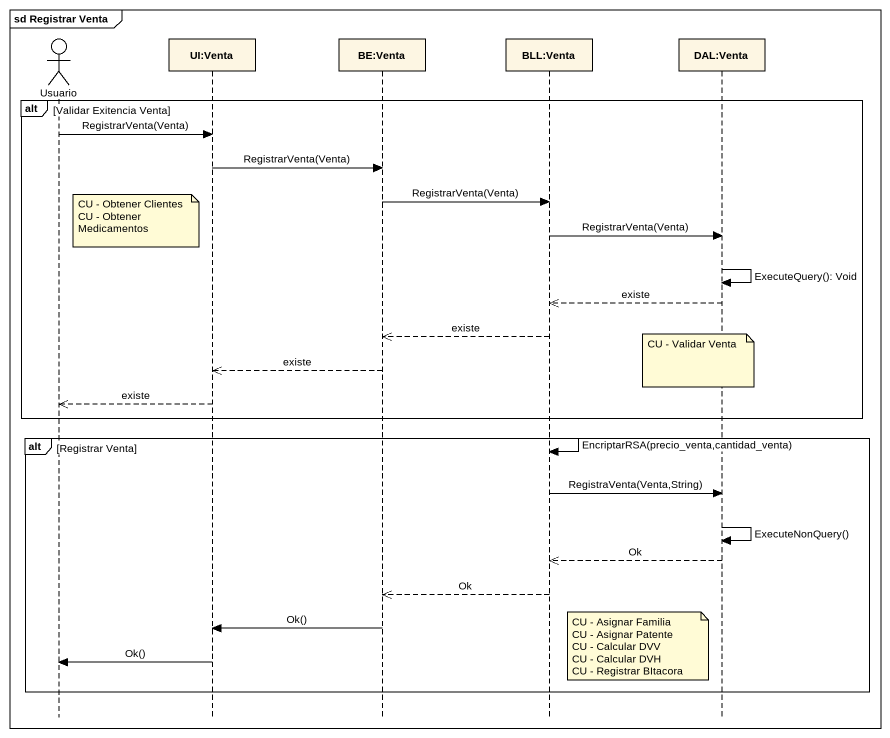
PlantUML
@startuml
mainframe sd Registrar Venta
hide footbox
actor Usuario
participant "UI:Venta" as UI_Venta
participant "BE:Venta" as BE_Venta
participant "BLL:Venta" as BLL_Venta
participant "DAL:Venta" as DAL_Venta

alt Validar Exitencia Venta
  Usuario -> UI_Venta : RegistrarVenta(Venta)
  UI_Venta -> BE_Venta : RegistrarVenta(Venta)
  BE_Venta -> BLL_Venta : RegistrarVenta(Venta)
  note left of UI_Venta
    CU - Obtener Clientes
    CU - Obtener Medicamentos
  end note
  BLL_Venta -> DAL_Venta : RegistrarVenta(Venta)
  DAL_Venta -> DAL_Venta : ExecuteQuery(): Void
  DAL_Venta -->> BLL_Venta : existe
  BLL_Venta -->> BE_Venta : existe
  note over DAL_Venta : CU - Validar Venta
  BE_Venta -->> UI_Venta : existe
  UI_Venta -->> Usuario : existe
end
alt Registrar Venta
  BLL_Venta -> BLL_Venta : EncriptarRSA(precio_venta,cantidad_venta)
  BLL_Venta -> DAL_Venta : RegistraVenta(Venta,String)
  DAL_Venta -> DAL_Venta : ExecuteNonQuery()
  DAL_Venta -->> BLL_Venta : Ok
  BLL_Venta -->> BE_Venta : Ok
  BE_Venta -> UI_Venta : Ok()
  note left of DAL_Venta
    CU - Asignar Familia
    CU - Asignar Patente
    CU - Calcular DVV
    CU - Calcular DVH
    CU - Registrar BItacora
  end note
  UI_Venta -> Usuario : Ok()
end
@enduml
